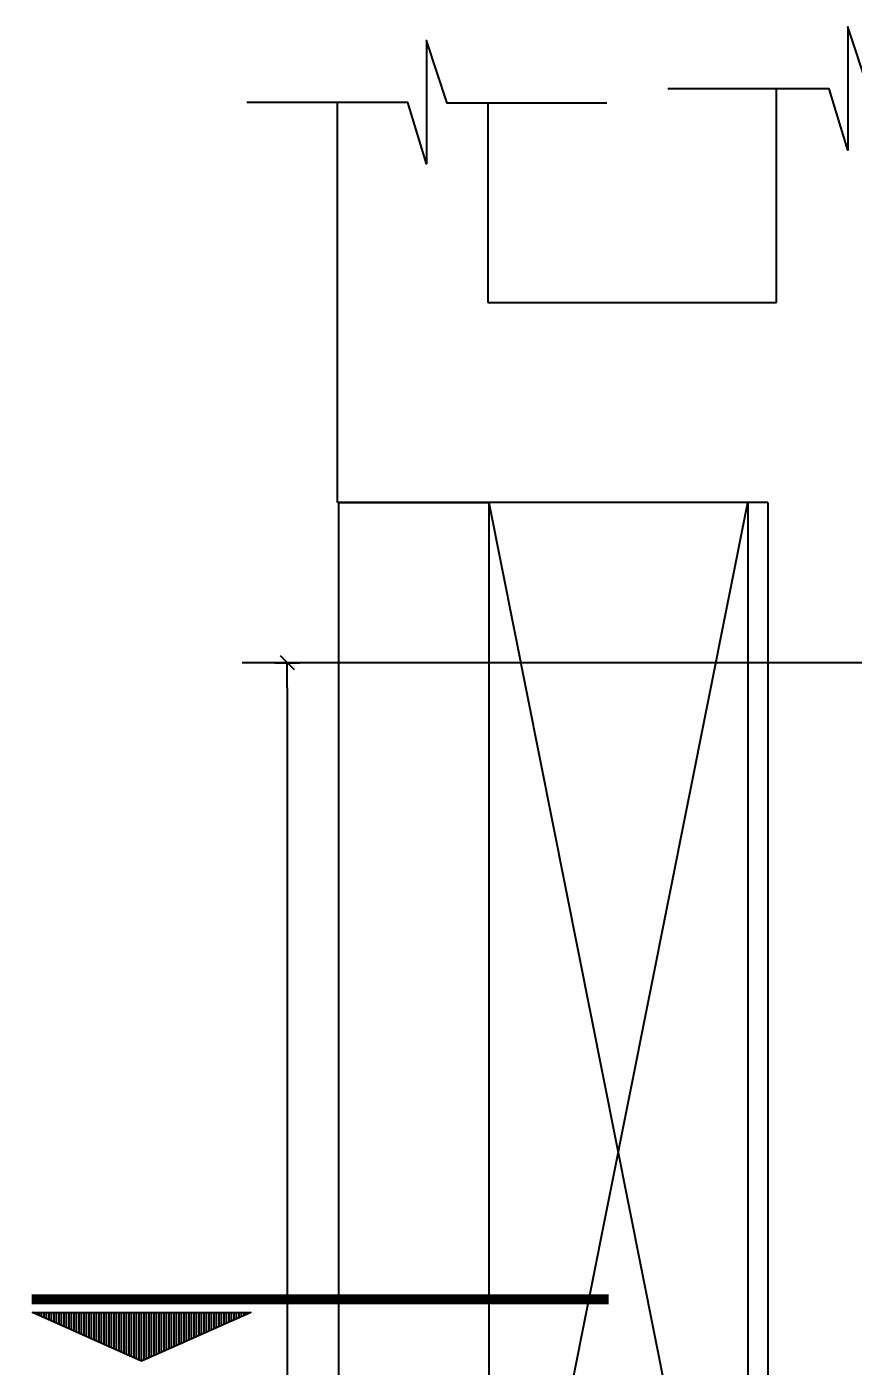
# Model space of a CAD drawing. Header units: metres. Extents: x 198 to 412, y -54 to 17.
# Drawn here: x 250.258 to 251.084, y -23.757 to -22.418 of the extents above; entities that cross this region are included whole.
import ezdxf

# ---------------------------------------------------------------- set-up
doc = ezdxf.new("R2010")
doc.units = ezdxf.units.M
doc.header["$LTSCALE"] = 10
for name, color, linetype in [('02', 2, 'Continuous'), ('A-ABERTURAS', 2, 'Continuous'), ('A-MUROS', 6, 'Continuous'), ('A-Revoques', 1, 'Continuous'), ('Texto', 3, 'Continuous'), ('TM-REVEST', 252, 'Continuous')]:
    doc.layers.add(name, color=color, linetype=linetype)
doc.styles.add('ARIAL', font='arial.ttf')
doc.dimstyles.new('ST-COTA-25', dxfattribs={"dimscale": 0.25, "dimtxt": 0.18, "dimasz": 0.1, "dimexe": 0.18, "dimexo": 0.0625, "dimgap": 0.09, "dimtad": 1, "dimzin": 4, "dimdsep": 46, "dimtxsty": 'ARIAL', "dimblk1": 'COTA_N', "dimblk2": 'COTA_N', "dimsah": 1, "dimcen": 0.09, "dimclrd": 8, "dimclre": 8, "dimclrt": 1, "dimadec": 0, "dimazin": 0, "dimtfac": 1, "dimtix": 1, "dimtmove": 0, "dimatfit": 3, "dimldrblk": 'COTA_N', "dimfxl": 0.18, "dimtolj": 1, "dimtzin": 0, "dimarcsym": 0})

# ---------------------------------------------------------------- blocks, each defined once
blk = doc.blocks.new('COTA_N')
for p, q in [((-1, 0), (0, 0)), ((0, 0.5), (0, -0.5))]:
    blk.add_line(p, q)
at = {"color": 3, "const_width": 0.065}
blk.add_lwpolyline([(0.141, 0.141), (0.283, 0.283), (0, 0), (-0.141, -0.141), (-0.283, -0.283)], dxfattribs=at)
blk = doc.blocks.new('*D497')
at = {"layer": 'Defpoints', "color": 0, "transparency": 16777216}
for p in [(251.174, -23.0533), (250.5187, -24.7773), (251.174, -24.7773)]:
    blk.add_point(p, dxfattribs=at)
at = {"layer": 'TM-REVEST', "color": 8, "lineweight": -2, "transparency": 16777216}
for p, q in [((251.1583, -23.0533), (250.4737, -23.0533)), ((250.5187, -23.0783), (250.5187, -24.7523)), ((251.1583, -24.7773), (250.4737, -24.7773))]:
    blk.add_line(p, q, dxfattribs=at)
at = {"layer": 'TM-REVEST', "color": 8, "lineweight": -2, "transparency": 16777216, "xscale": 0.025, "yscale": 0.025, "zscale": 0.025}
for p, rotation in [((250.5187, -23.0533), 90), ((250.5187, -24.7773), 270)]:
    blk.add_blockref('COTA_N', p, dxfattribs=dict(at, rotation=rotation))
at = {"layer": 'TM-REVEST', "color": 1, "transparency": 16777216, "insert": (250.4736, -23.9153), "char_height": 0.045, "attachment_point": 5, "rotation": 90, "style": 'ARIAL'}
blk.add_mtext('\\A1;1.72', dxfattribs=at)

msp = doc.modelspace()

# ---------------------------------------------------------------- hatches: boundary and pattern name
at = {"layer": 'Texto'}
h = msp.add_hatch(dxfattribs=at)
h.set_pattern_fill('_USER', color=251, scale=0.0025, angle=90, pattern_type=0)
h.set_pattern_definition([(90, (-1041.031996, 348.2185923), (-0.0025, 1e-18), [])])
h.paths.add_polyline_path([(250.3731, -23.7516), (250.2639, -23.7029), (250.4822, -23.7029)])

# ---------------------------------------------------------------- linework, layer by layer
at = {"layer": '02', "color": 3}
for points in [[(251.2588, -22.48), (251.0995, -22.48), (251.0788, -22.4175), (251.0788, -22.5408), (251.0602, -22.4795), (250.8991, -22.4795)], [(250.8379, -22.4939), (250.6786, -22.4939), (250.6578, -22.4314), (250.6578, -22.5547), (250.6392, -22.4934), (250.4782, -22.4934)]]:
    msp.add_lwpolyline(points, dxfattribs=at)
at = {"layer": 'A-ABERTURAS'}
msp.add_lwpolyline([(250.5702, -24.1933), (250.5702, -22.8931), (250.7201, -22.8931), (250.7201, -24.1933)], close=True, dxfattribs=at)
at = {"layer": 'A-MUROS'}
for p, q in [((251.0078, -22.6932), (251.0078, -22.4795)), ((250.569, -22.8932), (250.569, -22.4934)), ((250.719, -22.4939), (250.719, -22.6932)), ((250.719, -22.6932), (251.0078, -22.6932)), ((250.999, -22.8932), (250.569, -22.8932)), ((250.999, -22.8931), (250.999, -24.2133))]:
    msp.add_line(p, q, dxfattribs=at)
at = {"layer": 'A-Revoques'}
for p, q in [((250.7195, -24.195), (250.979, -22.8932)), ((250.7201, -22.8932), (250.979, -24.1933)), ((250.979, -22.8931), (250.979, -24.1933))]:
    msp.add_line(p, q, dxfattribs=at)
at = {"layer": 'Texto', "color": 251, "const_width": 0.01}
msp.add_lwpolyline([(250.2633, -23.6896), (250.8399, -23.6896)], dxfattribs=at)
at = {"layer": 'Texto', "color": 251}
msp.add_lwpolyline([(250.3731, -23.7515), (250.2639, -23.7029), (250.4822, -23.7029)], close=True, dxfattribs=at)

# ---------------------------------------------------------------- dimensions: what is measured, and where the dimension line sits
at = {"layer": 'TM-REVEST'}
dim = msp.add_linear_dim(base=(250.5187, -24.7773), p1=(251.174, -23.0533), p2=(251.174, -24.7773), angle=90, dimstyle='ST-COTA-25', dxfattribs=at)
dim.commit()
dim.dimension.update_dxf_attribs({"geometry": '*D497', "text_midpoint": (250.4736, -23.9153)})

doc.saveas('drawing.dxf')
